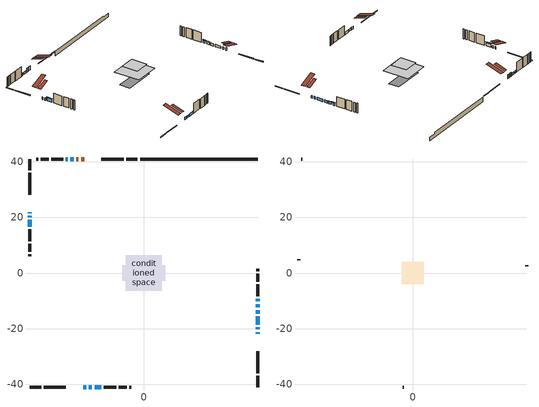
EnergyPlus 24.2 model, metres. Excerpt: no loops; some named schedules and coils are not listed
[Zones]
conditioned space
 floor outside (Floor1 construction): -1,-1 -1,1 1,1 1,-1 z0.79
 floor adiabatic (AdiabaticFloorConstruction): -6.48,-6.48 -6.48,6.48 6.48,6.48 6.48,-6.48 z3.23
 floor foundation (Slab1 construction): -7.82,-2.78 -7.82,2.78 7.82,2.78 7.82,-2.78 z-1.52
 wall outside (RimJoist1 construction): -2.27,41.03 -6.35,41.03 / -41.03,-41.03 -36.95,-41.03 / -41.03,41.03 -41.03,36.95 / 41.03,-41.03 41.03,-36.95 z0.79:1.09
 wall outside (RimJoist2 construction): -7.28,41.03 -15.22,41.03 / -36.02,-41.03 -28.07,-41.03 / -41.03,36.02 -41.03,28.07 / 41.03,-36.02 41.03,-28.07 z0.79:1.09
 wall outside (AdiabaticWallConstruction 1): -21.5,41.03 -22.58,41.03 / -23.51,41.03 -24.32,41.03 z0.79:2.82
 wall outside (AdiabaticWallConstruction): -41.03,21.8 -41.03,21.52 / -21.8,-41.03 -20.68,-41.03 / -25.25,41.03 -26.47,41.03 / -19.75,-41.03 -18.63,-41.03 / -41.03,20.6 -41.03,20.04 / 41.03,-21.8 41.03,-21.24 / -17.71,-41.03 -15.27,-41.03 / -27.4,41.03 -27.98,41.03 / 41.03,-20.31 41.03,-19.59 / 41.03,-18.66 41.03,-15.62 / 41.03,-14.7 41.03,-13.32 z0.79:2.01; -41.03,19.11 -41.03,16.72 z0.79:2.52; 41.03,-12.39 41.03,-11.17 / 41.03,-10.25 41.03,-9.33 z0.79:1.96
 wall outside (Wall1 construction): -28.91,41.03 -33.28,41.03 / -14.34,-41.03 -9.97,-41.03 / -41.03,15.79 -41.03,11.43 / 41.03,-8.4 41.03,-4.03 z0.79:5.67
 wall outside (Wall2 construction): -34.21,41.03 -37.04,41.03 / -9.04,-41.03 -6.21,-41.03 / -41.03,10.5 -41.03,7.66 / 41.03,-3.11 41.03,-0.27 z0.79:5.67
 wall outside (Wall3 construction): -37.97,41.03 -38.76,41.03 / -5.28,-41.03 -4.49,-41.03 / -41.03,6.73 -41.03,5.94 / 41.03,0.66 41.03,1.45 z0.79:5.67
 wall foundation (FoundationWall1 construction): -1.34,41.03,-1.52 -1.34,41.03,0.79 36.79,41.03,0.79 36.79,41.03,0.15 41.03,41.03,0.15 41.03,41.03,-1.52
 window (WindowConstruction 10): -41.03,21.8 -41.03,21.53 z0.79:2.01
 window (WindowConstruction 8): -21.8,-41.03 -20.68,-41.03 z0.79:2.01
 window (WindowConstruction 9): -25.25,41.03 -26.47,41.03 z0.79:2.01
 window (WindowConstruction 11): -19.75,-41.03 -18.64,-41.03 z0.79:2.01
 window (WindowConstruction 12): -41.03,20.6 -41.03,20.04 z0.79:2.01
 window (WindowConstruction 13): 41.03,-21.8 41.03,-21.24 z0.79:2.01
 window (WindowConstruction): -41.03,19.11 -41.03,16.72 z0.79:2.52
 window (WindowConstruction 1): -17.71,-41.03 -15.27,-41.03 z0.79:2.01
 window (WindowConstruction 2): -27.4,41.03 -27.98,41.03 z0.79:2.01
 window (WindowConstruction 3): 41.03,-20.31 41.03,-19.59 z0.79:2.01
 window (WindowConstruction 4): 41.03,-18.66 41.03,-15.62 z0.79:2.01
 window (WindowConstruction 5): 41.03,-14.69 41.03,-13.32 z0.79:2.01
 window (WindowConstruction 6): 41.03,-12.39 41.03,-11.17 z0.79:1.96
 window (WindowConstruction 7): 41.03,-10.25 41.03,-9.33 z0.79:1.96
 door (Door): -21.5,41.03 -22.58,41.03 z0.79:2.82
 door (Door 1): -23.51,41.03 -24.32,41.03 z0.79:2.82
 ceiling adiabatic (AdiabaticFloorConstruction): 6.48,-6.48 6.48,6.48 -6.48,6.48 -6.48,-6.48 z3.23
 roof outside (Roof2 construction): -20.57,41.03,5.67 -20.57,35.55,7.49 -19.12,35.55,7.49 -19.12,41.03,5.67; -22.73,-41.03,5.67 -22.73,-35.55,7.49 -24.17,-35.55,7.49 -24.17,-41.03,5.67; -41.03,22.73,5.67 -35.55,22.73,7.49 -35.55,24.17,7.49 -41.03,24.17,5.67; 41.03,-22.73,5.67 35.55,-22.73,7.49 35.55,-24.17,7.49 41.03,-24.17,5.67
attic - vented
 floor to conditioned space (Floor2 construction Reversed): -3.98,-3.98 -3.98,3.98 3.98,3.98 3.98,-3.98 z5.67
 wall outside (Wall4 construction): -39.69,41.03 -40.1,41.03 / -3.56,-41.03 -3.15,-41.03 / -41.03,5.01 -41.03,4.61 / 41.03,2.38 41.03,2.79 z0.79:5.67
 roof outside (Roof1 construction): -18.19,41.03,5.67 -18.19,33.28,8.25 -16.15,33.28,8.25 -16.15,41.03,5.67; -25.1,-41.03,5.67 -25.1,-33.28,8.25 -27.14,-33.28,8.25 -27.14,-41.03,5.67; -41.03,25.1,5.67 -33.28,25.1,8.25 -33.28,27.14,8.25 -41.03,27.14,5.67; 41.03,-25.1,5.67 33.28,-25.1,8.25 33.28,-27.14,8.25 41.03,-27.14,5.67
shading: -41.03,16.43 -41.03,19.41 -41.33,19.41 -41.33,16.43 z2.82; 41.03,-10.88 41.03,-12.69 41.33,-12.69 41.33,-10.88 z2.26; 41.03,-9.03 41.03,-10.54 41.33,-10.54 41.33,-9.03 z2.26
[Building]
Building 1: Terrain=Suburbs
[Site:Location]
Montreal St Hubert_QC: Latitude {deg}=45.52; Longitude {deg}=-73.42; Time Zone {hr}=-5; Elevation {m}=27; Keep Site Location Information=Yes
[Site:GroundTemperature:Shallow]
1.93383, -0.393777, -0.58018, 0.524388, 4.95861, 9.37218, 13.1985, 15.6224, 15.8283, 13.8569, 10.1281, 5.84996
[Site:WaterMainsTemperature]
Calculation Method=Schedule; Temperature Schedule=mains temperature schedule
[Material] Roughness=Rough; Thermal Absorptance=0.9
Name | Thickness {m} | Conductivity {W/m-K} | Density {kg/m3} | Specific Heat {J/kg-K} | Solar Absorptance | Visible Absorptance
asphalt or fiberglass shingles | 0.00635 | 0.162714 | 1121.4 | 1465.45 | 0.84 | 0.84
ceiling loosefill ins | 0.169333 | 0.0480833 | 16.02 | 1046.75 | 0.7 | 0.7
ceiling stud and cavity | 0.1397 | 0.0760664 | 65.682 | 1177.47 | 0.7 | 0.7
concrete 4.0 in. | 0.1016 | 1.803125 | 2242.8 | 837.4 | 0.7 | 0.7
concrete 8.0 in. | 0.2032 | 1.803125 | 2242.8 | 837.4 | 0.7 | 0.7
door material | 0.04445 | 0.0451087 | 512.64 | 1214.23 | 0.7 | 0.7
door material 1 | 0.04445 | 0.20624 | 512.64 | 1214.23 | 0.7 | 0.7
exterior vertical ins | 0.0163587 | 0.029427 | 32.04 | 1214.23 | 0.7 | 0.7
floor covering | 0.0127 | 0.0433444 | 54.468 | 1339.84 | 0.6 | 0.6
floor rigid ins; rim joist rigid ins; wall rigid ins | 0.051816 | 0.029427 | 32.04 | 1214.23 | 0.7 | 0.7
floor rigid ins 1; wall rigid ins 1 | 0.512978 | 0.029427 | 32.04 | 1214.23 | 0.7 | 0.7
floor stud and cavity | 0.1397 | 0.0783815 | 92.3553 | 1139.71 | 0.7 | 0.7
floor stud and cavity 1 | 0.1397 | 1.75129 | 37.0049 | 1207.88 | 0.7 | 0.7
furniture material conditioned space 1 | 0.1524 | 0.115458 | 640.8 | 1214.23 | 0.6 | 0.6
gypsum board | 0.0127 | 0.160291 | 801 | 837.4 | 0.6 | 0.6
gypsum board 1 | 0.0127 | 0.160291 | 801 | 837.4 | 0.7 | 0.7
osb sheathing 0.5 in. | 0.0127 | 0.115458 | 512.64 | 1214.23 | 0.7 | 0.7
osb sheathing 0.75 in. | 0.01905 | 0.115458 | 512.64 | 1214.23 | 0.7 | 0.7
osb sheathing 2.0 in. | 0.0508 | 0.115458 | 512.64 | 1214.23 | 0.7 | 0.7
rim joist stud and cavity | 0.0508 | 0.0380818 | 125.044 | 1163.47 | 0.6 | 0.6
rim joist stud and cavity 1 | 0.0508 | 0.0327253 | 125.044 | 1163.47 | 0.6 | 0.6
roof rigid ins | 0.103632 | 0.029427 | 32.04 | 1214.23 | 0.7 | 0.7
roof stud and cavity | 0.2032 | 0.214186 | 78.34581 | 1123.46 | 0.7 | 0.7
wall stud and cavity | 0.1397 | 0.124161 | 139.0536 | 1170.24 | 0.7 | 0.7
wall stud and cavity 1 | 0.1397 | 0.155567 | 139.0536 | 1170.24 | 0.7 | 0.7
wall stud and cavity 2 | 0.1397 | 0.128797 | 139.0536 | 1170.24 | 0.7 | 0.7
wall stud and cavity 3 | 0.0889 | 6.1454 | 50.32683 | 1063.81 | 0.6 | 0.6
wall stud and cavity 4 | 0.0889 | 0.380278 | 52.3479 | 1209.89 | 0.7 | 0.7
wall stud and cavity 5 | 0.0889 | 0.391764 | 83.0341 | 1211.67 | 0.7 | 0.7
wood siding | 0.0254 | 0.102417 | 544.68 | 1172.36 | 0 | 0
wood siding 1 | 0.00254 | 0.102417 | 544.68 | 1172.36 | 0 | 0
wood siding 2; wood siding 3; wood siding 4 | 0.0254 | 0.102417 | 544.68 | 1172.36 | 0.7 | 0.7
[WindowMaterial:SimpleGlazingSystem]
Name | U-Factor {W/m2-K} | Solar Heat Gain Coefficient
WindowMaterial | 1.54498 | 0.46
WindowMaterial 1 | 2.1054 | 0.47
WindowMaterial 10 | 2.02818 | 0.3
WindowMaterial 11 | 1.714756 | 0.4
WindowMaterial 12 | 2.97698 | 0.61
WindowMaterial 2 | 1.70283 | 0.41
WindowMaterial 3 | 1.663654 | 0.42
WindowMaterial 4 | 2.01172 | 0.39
WindowMaterial 5 | 1.604035 | 0.44
WindowMaterial 6 | 1.61709 | 0.44
WindowMaterial 7 | 1.64548 | 0.43
WindowMaterial 8 | 2.41485 | 0.46
WindowMaterial 9 | 1.61369 | 0.44
[Construction]
AdiabaticFloorConstruction: floor stud and cavity 1, floor rigid ins 1, osb sheathing 0.75 in., floor covering
AdiabaticWallConstruction: wood siding 3, wall rigid ins 1, wall stud and cavity 4, gypsum board
AdiabaticWallConstruction 1: wood siding 4, wall rigid ins 1, wall stud and cavity 4, gypsum board
Door: door material
Door 1: door material 1
Floor1 construction: floor stud and cavity, floor rigid ins, osb sheathing 0.75 in., floor covering
Floor2 construction Reversed: gypsum board, ceiling stud and cavity, ceiling loosefill ins
FoundationWall1 construction: concrete 8.0 in., gypsum board 1
furniture construction conditioned space 1: furniture material conditioned space 1
PartitionWallConstruction: gypsum board, wall stud and cavity 5, gypsum board
RimJoist1 construction: wood siding 2, rim joist rigid ins, osb sheathing 2.0 in., rim joist stud and cavity
RimJoist2 construction: wood siding 2, rim joist rigid ins, osb sheathing 2.0 in., rim joist stud and cavity 1
Roof1 construction: asphalt or fiberglass shingles
Roof2 construction: asphalt or fiberglass shingles, roof rigid ins, osb sheathing 0.75 in., roof stud and cavity, gypsum board
Slab1 construction: concrete 4.0 in.
Wall1 construction: wood siding, wall rigid ins, osb sheathing 0.5 in., wall stud and cavity, gypsum board
Wall2 construction: wood siding, wall rigid ins, osb sheathing 0.5 in., wall stud and cavity 1, gypsum board
Wall3 construction: wood siding, wall rigid ins, osb sheathing 0.5 in., wall stud and cavity 2, gypsum board
Wall4 construction: wood siding 1, wall stud and cavity 3
WindowConstruction: WindowMaterial
WindowConstruction 1: WindowMaterial 1
WindowConstruction 10: WindowMaterial 10
WindowConstruction 11: WindowMaterial 11
WindowConstruction 12; WindowConstruction 13: WindowMaterial 12
WindowConstruction 2: WindowMaterial 2
WindowConstruction 3: WindowMaterial 3
WindowConstruction 4: WindowMaterial 4
WindowConstruction 5: WindowMaterial 5
WindowConstruction 6: WindowMaterial 6
WindowConstruction 7: WindowMaterial 7
WindowConstruction 8: WindowMaterial 8
WindowConstruction 9: WindowMaterial 9
[Zone] Multiplier=1; Part of Total Floor Area=Yes
Name | Volume {m3}
attic - vented | 26.5747
conditioned space | 636.6
[Space]
Name | Zone | Volume {m3}
attic - vented 1 | attic - vented | 26.5747
conditioned space 1 | conditioned space | 636.6
[ZoneInfiltration:EffectiveLeakageArea]
infil attic - vented 1: Zone or Space=attic - vented 1; Schedule=Always On Discrete; Effective Air Leakage Area {cm2}=2452.26; Stack Coefficient=0.000518819; Wind Coefficient=1.53896e-05
[ZoneMixing]
whole house fan mix: Zone or Space=attic - vented; Schedule=Always On Continuous; Design Flow Rate Calculation Method=Flow/Zone; Design Flow Rate {m3/s}=0; Source Zone or Space=conditioned space
[SurfaceProperty:ExposedFoundationPerimeter]
Slab1: Exposed Perimeter Calculation Method=TotalExposedPerimeter; Total Exposed Perimeter {m}=42.367
[InternalMass] Zone or ZoneList=conditioned space; Space or SpaceList=conditioned space 1
Name | Construction | Surface Area {m2}
furniture mass conditioned space 1 | furniture construction conditioned space 1 | 103.428
partition wall mass | PartitionWallConstruction | 258.569
[Lights]
interior lighting: Zone or ZoneList or Space or SpaceList=conditioned space 1; Schedule=interior lighting schedule; Design Level Calculation Method=LightingLevel; Lighting Level {W}=343.2; Return Air Fraction=0; Fraction Radiant=0.6; Fraction Visible=0.2; Fraction Replaceable=1
[People]
occupants: Zone or ZoneList or Space or SpaceList=conditioned space 1; Number of People Schedule=occupants schedule; Number of People Calculation Method=People; Number of People=3; Fraction Radiant=0.314171; Sensible Heat Fraction=0.56303; Activity Level Schedule=occupants activity schedule; Carbon Dioxide Generation Rate {m3/s-W}=0; Enable ASHRAE 55 Comfort Warnings=No; Mean Radiant Temperature Calculation Type=EnclosureAveraged
[ElectricEquipment] Zone or ZoneList or Space or SpaceList=conditioned space 1; Design Level Calculation Method=EquipmentLevel
Name | Schedule | Design Level {W} | Fraction Latent | Fraction Radiant | Fraction Lost
clothes dryer | clothes dryer schedule | 140.772 | 0.015 | 0.081 | 0.85
clothes washer | clothes washer schedule | 32.1985 | 0.03 | 0.162 | 0.7
cooking range | cooking range schedule | 215.147 | 0.08 | 0.432 | 0.2
dishwasher | dishwasher schedule | 66.8632 | 0.3 | 0.18 | 0.4
fridge | fridge schedule | 72.9452 | 0 | 0.6 | 0
mech vent house fan | mech vent house fan schedule | 300 | 0 | 0 | 1
mech vent house fan cfis | mech vent house fan cfis schedule | 0 | 0 | 0 | 0
misc plug loads | misc plug loads schedule | 494.7 | 0.045 | 0.513 | 0.1
whole house fan | Always On Discrete | 0 | 0 | 0 | 1
[OtherEquipment] Zone or ZoneList or Space or SpaceList=conditioned space 1; Design Level Calculation Method=EquipmentLevel
Name | Fuel Type | Schedule | Design Level {W} | Fraction Latent | Fraction Radiant | Fraction Lost
clothes dryer 1 | Electricity | clothes dryer schedule | 0 | 0.015 | 0.081 | 0.85
cooking range 1 | Electricity | cooking range schedule | 0 | 0.08 | 0.432 | 0.2
general water use latent | None | general water use schedule | 62.594 | 1 | 0 | 0
general water use sensible | None | general water use schedule | -61.6891 | 0 | 0.6 | 0
mech vent house fan latent load | None | Always On Discrete | 0 | 1 | 0 | 0
mech vent house fan sensible load | None | Always On Discrete | 0 | 0 | 0 | 0
water heater energy adjustment1 | Electricity | Always On Discrete | 0.01 | 0 | 0 | 1
[ZoneInfiltration:DesignFlowRate] Zone or ZoneList or Space or SpaceList=conditioned space 1; Schedule=Always On Discrete; Design Flow Rate Calculation Method=Flow/Zone; Design Flow Rate {m3/s}=0
infil flow; natural vent flow; whole house fan flow
[ZoneControl:Thermostat]
conditioned space Thermostat: Zone or ZoneList=conditioned space; Control Type Schedule=conditioned space Thermostat Schedule; Control 1=conditioned space temperature setpoint; Temperature Difference Between Cutout And Setpoint {deltaC}=0
[ThermostatSetpoint:DualSetpoint]
conditioned space temperature setpoint: Heating Setpoint Temperature Schedule=heating setpoint; Cooling Setpoint Temperature Schedule=cooling setpoint
[AirLoopHVAC:UnitarySystem]
unit heater unitary system: Control Type=Load; Controlling Zone or Thermostat Location=conditioned space; Dehumidification Control Type=None; Availability Schedule=Always On Discrete; Supply Fan=unit heater supply fan; Fan Placement=BlowThrough; Supply Air Fan Operating Mode Schedule=unit heater auto fan schedule; Heating Coil=unit heater htg coil; DX Heating Coil Sizing Ratio=1; Use DOAS DX Cooling Coil=No; Minimum Supply Air Temperature {C}=2; Latent Load Control=SensibleOnlyLoadControl; Cooling Supply Air Flow Rate Method=None; Heating Supply Air Flow Rate Method=SupplyAirFlowRate; Heating Supply Air Flow Rate {m3/s}=0.00141584; No Load Supply Air Flow Rate Method=SupplyAirFlowRate; No Load Supply Air Flow Rate {m3/s}=0; No Load Supply Air Flow Rate Control Set To Low Speed=Yes; Maximum Supply Air Temperature {C}=48.8889; Maximum Outdoor Dry-Bulb Temperature for Supplemental Heater Operation {C}=21; Ancillary On-Cycle Electric Power {W}=0; Ancillary Off-Cycle Electric Power {W}=0
[Zone equipment]
conditioned space: electric baseboard, unit heater unitary system
[Foundation:Kiva]
Foundation Kiva 1: Initial Indoor Air Temperature {C}=21; Wall Height Above Grade {m}=0.789981; Wall Depth Below Slab {m}=0.2032; Custom Block Material Name 1=exterior vertical ins; Custom Block Depth 1 {m}=2.30999; Custom Block X Position 1 {m}=0.2159; Custom Block Z Position 1 {m}=0
[Foundation:Kiva:Settings]
Soil Conductivity {W/m-K}=0.849921; Soil Density {kg/m3}=1842.3; Soil Specific Heat {J/kg-K}=418.7; Ground Solar Absorptivity=0.9; Ground Thermal Absorptivity=0.9; Ground Surface Roughness {m}=0.03; Far-Field Width {m}=40; Deep-Ground Boundary Condition=ZeroFlux; Deep-Ground Depth {m}=40; Minimum Cell Dimension {m}=0.2; Maximum Cell Growth Coefficient=3; Simulation Timestep=Timestep
[Exterior:Lights]
exterior lighting: Schedule=exterior lighting schedule; Design Level {W}=75.6
[EnergyManagementSystem:Sensor] Output:Variable or Output:Meter Index Key=conditioned space
Name | Output:Variable or Output:Meter
conditioned_space_clg_unmet_s | Zone Cooling Setpoint Not Met Time
conditioned_space_htg_unmet_s | Zone Heating Setpoint Not Met Time
fridge_tin_s; tin_s; tin_s_1 | Zone Mean Air Temperature
tout_s | Zone Outdoor Air Drybulb Temperature
win_s | Zone Air Humidity Ratio
[Schedule:Constant]
Name | Hourly Value
Always On Continuous; mech vent house fan schedule; mech vent house fan cfis schedule; Always On Discrete | 1
occupants activity schedule | 117.228
fridge schedule; unit heater auto fan schedule | 0
[Schedule:Week:Daily]
interior lighting schedule Week Rule - Jan1-Jan27: interior lighting schedule day, interior lighting schedule day, interior lighting schedule day, interior lighting schedule day, interior lighting schedule day, interior lighting schedule day, interior lighting schedule day, interior lighting schedule default day, interior lighting schedule default day, interior lighting schedule default day, interior lighting schedule default day, interior lighting schedule default day
interior lighting schedule Week Rule - Jan28-Feb3: interior lighting schedule day, interior lighting schedule day, interior lighting schedule day, interior lighting schedule day, interior lighting schedule day 1, interior lighting schedule day 1, interior lighting schedule day 1, interior lighting schedule default day, interior lighting schedule default day, interior lighting schedule default day, interior lighting schedule default day, interior lighting schedule default day
interior lighting schedule Week Rule - Feb4-Feb24: interior lighting schedule day 1, interior lighting schedule day 1, interior lighting schedule day 1, interior lighting schedule day 1, interior lighting schedule day 1, interior lighting schedule day 1, interior lighting schedule day 1, interior lighting schedule default day, interior lighting schedule default day, interior lighting schedule default day, interior lighting schedule default day, interior lighting schedule default day
interior lighting schedule Week Rule - Feb25-Mar3: interior lighting schedule day 1, interior lighting schedule day 1, interior lighting schedule day 1, interior lighting schedule day 1, interior lighting schedule day 2, interior lighting schedule day 2, interior lighting schedule day 2, interior lighting schedule default day, interior lighting schedule default day, interior lighting schedule default day, interior lighting schedule default day, interior lighting schedule default day
interior lighting schedule Week Rule - Mar4-Mar31: interior lighting schedule day 2, interior lighting schedule day 2, interior lighting schedule day 2, interior lighting schedule day 2, interior lighting schedule day 2, interior lighting schedule day 2, interior lighting schedule day 2, interior lighting schedule default day, interior lighting schedule default day, interior lighting schedule default day, interior lighting schedule default day, interior lighting schedule default day
interior lighting schedule Week Rule - Apr1-Apr28: interior lighting schedule day 3, interior lighting schedule day 3, interior lighting schedule day 3, interior lighting schedule day 3, interior lighting schedule day 3, interior lighting schedule day 3, interior lighting schedule day 3, interior lighting schedule default day, interior lighting schedule default day, interior lighting schedule default day, interior lighting schedule default day, interior lighting schedule default day
interior lighting schedule Week Rule - Apr29-May5: interior lighting schedule day 3, interior lighting schedule day 3, interior lighting schedule day 4, interior lighting schedule day 4, interior lighting schedule day 4, interior lighting schedule day 4, interior lighting schedule day 4, interior lighting schedule default day, interior lighting schedule default day, interior lighting schedule default day, interior lighting schedule default day, interior lighting schedule default day
interior lighting schedule Week Rule - May6-May26: interior lighting schedule day 4, interior lighting schedule day 4, interior lighting schedule day 4, interior lighting schedule day 4, interior lighting schedule day 4, interior lighting schedule day 4, interior lighting schedule day 4, interior lighting schedule default day, interior lighting schedule default day, interior lighting schedule default day, interior lighting schedule default day, interior lighting schedule default day
interior lighting schedule Week Rule - May27-Jun2: interior lighting schedule day 4, interior lighting schedule day 4, interior lighting schedule day 4, interior lighting schedule day 4, interior lighting schedule day 4, interior lighting schedule day 5, interior lighting schedule day 5, interior lighting schedule default day, interior lighting schedule default day, interior lighting schedule default day, interior lighting schedule default day, interior lighting schedule default day
interior lighting schedule Week Rule - Jun3-Jun30: interior lighting schedule day 5, interior lighting schedule day 5, interior lighting schedule day 5, interior lighting schedule day 5, interior lighting schedule day 5, interior lighting schedule day 5, interior lighting schedule day 5, interior lighting schedule default day, interior lighting schedule default day, interior lighting schedule default day, interior lighting schedule default day, interior lighting schedule default day
interior lighting schedule Week Rule - Jul1-Jul28: interior lighting schedule day 6, interior lighting schedule day 6, interior lighting schedule day 6, interior lighting schedule day 6, interior lighting schedule day 6, interior lighting schedule day 6, interior lighting schedule day 6, interior lighting schedule default day, interior lighting schedule default day, interior lighting schedule default day, interior lighting schedule default day, interior lighting schedule default day
interior lighting schedule Week Rule - Jul29-Aug4: interior lighting schedule day 6, interior lighting schedule day 6, interior lighting schedule day 6, interior lighting schedule day 7, interior lighting schedule day 7, interior lighting schedule day 7, interior lighting schedule day 7, interior lighting schedule default day, interior lighting schedule default day, interior lighting schedule default day, interior lighting schedule default day, interior lighting schedule default day
interior lighting schedule Week Rule - Aug5-Aug25: interior lighting schedule day 7, interior lighting schedule day 7, interior lighting schedule day 7, interior lighting schedule day 7, interior lighting schedule day 7, interior lighting schedule day 7, interior lighting schedule day 7, interior lighting schedule default day, interior lighting schedule default day, interior lighting schedule default day, interior lighting schedule default day, interior lighting schedule default day
interior lighting schedule Week Rule - Aug26-Sep1: interior lighting schedule day 7, interior lighting schedule day 7, interior lighting schedule day 7, interior lighting schedule day 7, interior lighting schedule day 7, interior lighting schedule day 7, interior lighting schedule day 8, interior lighting schedule default day, interior lighting schedule default day, interior lighting schedule default day, interior lighting schedule default day, interior lighting schedule default day
interior lighting schedule Week Rule - Sep2-Sep29: interior lighting schedule day 8, interior lighting schedule day 8, interior lighting schedule day 8, interior lighting schedule day 8, interior lighting schedule day 8, interior lighting schedule day 8, interior lighting schedule day 8, interior lighting schedule default day, interior lighting schedule default day, interior lighting schedule default day, interior lighting schedule default day, interior lighting schedule default day
interior lighting schedule Week Rule - Sep30-Oct6: interior lighting schedule day 8, interior lighting schedule day 9, interior lighting schedule day 9, interior lighting schedule day 9, interior lighting schedule day 9, interior lighting schedule day 9, interior lighting schedule day 9, interior lighting schedule default day, interior lighting schedule default day, interior lighting schedule default day, interior lighting schedule default day, interior lighting schedule default day
interior lighting schedule Week Rule - Oct7-Oct27: interior lighting schedule day 9, interior lighting schedule day 9, interior lighting schedule day 9, interior lighting schedule day 9, interior lighting schedule day 9, interior lighting schedule day 9, interior lighting schedule day 9, interior lighting schedule default day, interior lighting schedule default day, interior lighting schedule default day, interior lighting schedule default day, interior lighting schedule default day
interior lighting schedule Week Rule - Oct28-Nov3: interior lighting schedule day 9, interior lighting schedule day 9, interior lighting schedule day 9, interior lighting schedule day 9, interior lighting schedule day 10, interior lighting schedule day 10, interior lighting schedule day 10, interior lighting schedule default day, interior lighting schedule default day, interior lighting schedule default day, interior lighting schedule default day, interior lighting schedule default day
interior lighting schedule Week Rule - Nov4-Nov24: interior lighting schedule day 10, interior lighting schedule day 10, interior lighting schedule day 10, interior lighting schedule day 10, interior lighting schedule day 10, interior lighting schedule day 10, interior lighting schedule day 10, interior lighting schedule default day, interior lighting schedule default day, interior lighting schedule default day, interior lighting schedule default day, interior lighting schedule default day
interior lighting schedule Week Rule - Nov25-Dec1: interior lighting schedule day 10, interior lighting schedule day 10, interior lighting schedule day 10, interior lighting schedule day 10, interior lighting schedule day 10, interior lighting schedule day 10, interior lighting schedule day 11, interior lighting schedule default day, interior lighting schedule default day, interior lighting schedule default day, interior lighting schedule default day, interior lighting schedule default day
interior lighting schedule Week Rule - Dec2-Dec31: interior lighting schedule day 11, interior lighting schedule day 11, interior lighting schedule day 11, interior lighting schedule day 11, interior lighting schedule day 11, interior lighting schedule day 11, interior lighting schedule day 11, interior lighting schedule default day, interior lighting schedule default day, interior lighting schedule default day, interior lighting schedule default day, interior lighting schedule default day
occupants schedule Week Rule - Jan1-Dec31: occupants schedule day, occupants schedule day, occupants schedule day, occupants schedule day, occupants schedule day, occupants schedule day, occupants schedule day, occupants schedule default day, occupants schedule default day, occupants schedule default day, occupants schedule default day, occupants schedule default day
clothes dryer schedule Week Rule - Jan1-Dec31: clothes dryer schedule day, clothes dryer schedule day, clothes dryer schedule day, clothes dryer schedule day, clothes dryer schedule day, clothes dryer schedule day, clothes dryer schedule day, clothes dryer schedule default day, clothes dryer schedule default day, clothes dryer schedule default day, clothes dryer schedule default day, clothes dryer schedule default day
clothes washer schedule Week Rule - Jan1-Dec31: clothes washer schedule day, clothes washer schedule day, clothes washer schedule day, clothes washer schedule day, clothes washer schedule day, clothes washer schedule day, clothes washer schedule day, clothes washer schedule default day, clothes washer schedule default day, clothes washer schedule default day, clothes washer schedule default day, clothes washer schedule default day
cooking range schedule Week Rule - Jan1-Dec31: cooking range schedule day, cooking range schedule day, cooking range schedule day, cooking range schedule day, cooking range schedule day, cooking range schedule day, cooking range schedule day, cooking range schedule default day, cooking range schedule default day, cooking range schedule default day, cooking range schedule default day, cooking range schedule default day
dishwasher schedule Week Rule - Jan1-Dec31: dishwasher schedule day, dishwasher schedule day, dishwasher schedule day, dishwasher schedule day, dishwasher schedule day, dishwasher schedule day, dishwasher schedule day, dishwasher schedule default day, dishwasher schedule default day, dishwasher schedule default day, dishwasher schedule default day, dishwasher schedule default day
misc plug loads schedule Week Rule - Jan1-Dec31: misc plug loads schedule day, misc plug loads schedule day, misc plug loads schedule day, misc plug loads schedule day, misc plug loads schedule day, misc plug loads schedule day, misc plug loads schedule day, misc plug loads schedule default day, misc plug loads schedule default day, misc plug loads schedule default day, misc plug loads schedule default day, misc plug loads schedule default day
general water use schedule Week Rule - Jan1-Dec31: general water use schedule day, general water use schedule day, general water use schedule day, general water use schedule day, general water use schedule day, general water use schedule day, general water use schedule day, general water use schedule default day, general water use schedule default day, general water use schedule default day, general water use schedule default day, general water use schedule default day
exterior lighting schedule Week Rule - Jan1-Jan27: exterior lighting schedule day, exterior lighting schedule day, exterior lighting schedule day, exterior lighting schedule day, exterior lighting schedule day, exterior lighting schedule day, exterior lighting schedule day, exterior lighting schedule default day, exterior lighting schedule default day, exterior lighting schedule default day, exterior lighting schedule default day, exterior lighting schedule default day
exterior lighting schedule Week Rule - Jan28-Feb3: exterior lighting schedule day, exterior lighting schedule day, exterior lighting schedule day, exterior lighting schedule day, exterior lighting schedule day 1, exterior lighting schedule day 1, exterior lighting schedule day 1, exterior lighting schedule default day, exterior lighting schedule default day, exterior lighting schedule default day, exterior lighting schedule default day, exterior lighting schedule default day
exterior lighting schedule Week Rule - Feb4-Feb24: exterior lighting schedule day 1, exterior lighting schedule day 1, exterior lighting schedule day 1, exterior lighting schedule day 1, exterior lighting schedule day 1, exterior lighting schedule day 1, exterior lighting schedule day 1, exterior lighting schedule default day, exterior lighting schedule default day, exterior lighting schedule default day, exterior lighting schedule default day, exterior lighting schedule default day
exterior lighting schedule Week Rule - Feb25-Mar3: exterior lighting schedule day 1, exterior lighting schedule day 1, exterior lighting schedule day 1, exterior lighting schedule day 1, exterior lighting schedule day 2, exterior lighting schedule day 2, exterior lighting schedule day 2, exterior lighting schedule default day, exterior lighting schedule default day, exterior lighting schedule default day, exterior lighting schedule default day, exterior lighting schedule default day
exterior lighting schedule Week Rule - Mar4-Mar31: exterior lighting schedule day 2, exterior lighting schedule day 2, exterior lighting schedule day 2, exterior lighting schedule day 2, exterior lighting schedule day 2, exterior lighting schedule day 2, exterior lighting schedule day 2, exterior lighting schedule default day, exterior lighting schedule default day, exterior lighting schedule default day, exterior lighting schedule default day, exterior lighting schedule default day
exterior lighting schedule Week Rule - Apr1-Apr28: exterior lighting schedule day 3, exterior lighting schedule day 3, exterior lighting schedule day 3, exterior lighting schedule day 3, exterior lighting schedule day 3, exterior lighting schedule day 3, exterior lighting schedule day 3, exterior lighting schedule default day, exterior lighting schedule default day, exterior lighting schedule default day, exterior lighting schedule default day, exterior lighting schedule default day
exterior lighting schedule Week Rule - Apr29-May5: exterior lighting schedule day 3, exterior lighting schedule day 3, exterior lighting schedule day 4, exterior lighting schedule day 4, exterior lighting schedule day 4, exterior lighting schedule day 4, exterior lighting schedule day 4, exterior lighting schedule default day, exterior lighting schedule default day, exterior lighting schedule default day, exterior lighting schedule default day, exterior lighting schedule default day
exterior lighting schedule Week Rule - May6-May26: exterior lighting schedule day 4, exterior lighting schedule day 4, exterior lighting schedule day 4, exterior lighting schedule day 4, exterior lighting schedule day 4, exterior lighting schedule day 4, exterior lighting schedule day 4, exterior lighting schedule default day, exterior lighting schedule default day, exterior lighting schedule default day, exterior lighting schedule default day, exterior lighting schedule default day
exterior lighting schedule Week Rule - May27-Jun2: exterior lighting schedule day 4, exterior lighting schedule day 4, exterior lighting schedule day 4, exterior lighting schedule day 4, exterior lighting schedule day 4, exterior lighting schedule day 5, exterior lighting schedule day 5, exterior lighting schedule default day, exterior lighting schedule default day, exterior lighting schedule default day, exterior lighting schedule default day, exterior lighting schedule default day
exterior lighting schedule Week Rule - Jun3-Jun30: exterior lighting schedule day 5, exterior lighting schedule day 5, exterior lighting schedule day 5, exterior lighting schedule day 5, exterior lighting schedule day 5, exterior lighting schedule day 5, exterior lighting schedule day 5, exterior lighting schedule default day, exterior lighting schedule default day, exterior lighting schedule default day, exterior lighting schedule default day, exterior lighting schedule default day
exterior lighting schedule Week Rule - Jul1-Jul28: exterior lighting schedule day 6, exterior lighting schedule day 6, exterior lighting schedule day 6, exterior lighting schedule day 6, exterior lighting schedule day 6, exterior lighting schedule day 6, exterior lighting schedule day 6, exterior lighting schedule default day, exterior lighting schedule default day, exterior lighting schedule default day, exterior lighting schedule default day, exterior lighting schedule default day
exterior lighting schedule Week Rule - Jul29-Aug4: exterior lighting schedule day 6, exterior lighting schedule day 6, exterior lighting schedule day 6, exterior lighting schedule day 7, exterior lighting schedule day 7, exterior lighting schedule day 7, exterior lighting schedule day 7, exterior lighting schedule default day, exterior lighting schedule default day, exterior lighting schedule default day, exterior lighting schedule default day, exterior lighting schedule default day
[Schedule:Year]
interior lighting schedule: interior lighting schedule Week Rule - Jan1-Jan27, 1, 1, 1, 27, interior lighting schedule Week Rule - Jan28-Feb3, 1, 28, 2, 3, interior lighting schedule Week Rule - Feb4-Feb24, 2, 4, 2, 24, interior lighting schedule Week Rule - Feb25-Mar3, 2, 25, 3, 3, interior lighting schedule Week Rule - Mar4-Mar31, 3, 4, 3, 31, interior lighting schedule Week Rule - Apr1-Apr28, 4, 1, 4, 28, interior lighting schedule Week Rule - Apr29-May5, 4, 29, 5, 5, interior lighting schedule Week Rule - May6-May26, 5, 6, 5, 26, interior lighting schedule Week Rule - May27-Jun2, 5, 27, 6, 2, interior lighting schedule Week Rule - Jun3-Jun30, 6, 3, 6, 30, interior lighting schedule Week Rule - Jul1-Jul28, 7, 1, 7, 28, interior lighting schedule Week Rule - Jul29-Aug4, 7, 29, 8, 4, interior lighting schedule Week Rule - Aug5-Aug25, 8, 5, 8, 25, interior lighting schedule Week Rule - Aug26-Sep1, 8, 26, 9, 1, interior lighting schedule Week Rule - Sep2-Sep29, 9, 2, 9, 29, interior lighting schedule Week Rule - Sep30-Oct6, 9, 30, 10, 6, interior lighting schedule Week Rule - Oct7-Oct27, 10, 7, 10, 27, interior lighting schedule Week Rule - Oct28-Nov3, 10, 28, 11, 3, interior lighting schedule Week Rule - Nov4-Nov24, 11, 4, 11, 24, interior lighting schedule Week Rule - Nov25-Dec1, 11, 25, 12, 1, interior lighting schedule Week Rule - Dec2-Dec31, 12, 2, 12, 31
occupants schedule: occupants schedule Week Rule - Jan1-Dec31, 1, 1, 12, 31
clothes dryer schedule: clothes dryer schedule Week Rule - Jan1-Dec31, 1, 1, 12, 31
clothes washer schedule: clothes washer schedule Week Rule - Jan1-Dec31, 1, 1, 12, 31
cooking range schedule: cooking range schedule Week Rule - Jan1-Dec31, 1, 1, 12, 31
dishwasher schedule: dishwasher schedule Week Rule - Jan1-Dec31, 1, 1, 12, 31
misc plug loads schedule: misc plug loads schedule Week Rule - Jan1-Dec31, 1, 1, 12, 31
general water use schedule: general water use schedule Week Rule - Jan1-Dec31, 1, 1, 12, 31
exterior lighting schedule: exterior lighting schedule Week Rule - Jan1-Jan27, 1, 1, 1, 27, exterior lighting schedule Week Rule - Jan28-Feb3, 1, 28, 2, 3, exterior lighting schedule Week Rule - Feb4-Feb24, 2, 4, 2, 24, exterior lighting schedule Week Rule - Feb25-Mar3, 2, 25, 3, 3, exterior lighting schedule Week Rule - Mar4-Mar31, 3, 4, 3, 31, exterior lighting schedule Week Rule - Apr1-Apr28, 4, 1, 4, 28, exterior lighting schedule Week Rule - Apr29-May5, 4, 29, 5, 5, exterior lighting schedule Week Rule - May6-May26, 5, 6, 5, 26, exterior lighting schedule Week Rule - May27-Jun2, 5, 27, 6, 2, exterior lighting schedule Week Rule - Jun3-Jun30, 6, 3, 6, 30, exterior lighting schedule Week Rule - Jul1-Jul28, 7, 1, 7, 28, exterior lighting schedule Week Rule - Jul29-Aug4, 7, 29, 8, 4, exterior lighting schedule Week Rule - Aug5-Aug25, 8, 5, 8, 25, exterior lighting schedule Week Rule - Aug26-Sep1, 8, 26, 9, 1, exterior lighting schedule Week Rule - Sep2-Sep29, 9, 2, 9, 29, exterior lighting schedule Week Rule - Sep30-Oct6, 9, 30, 10, 6, exterior lighting schedule Week Rule - Oct7-Oct27, 10, 7, 10, 27, exterior lighting schedule Week Rule - Oct28-Nov3, 10, 28, 11, 3, exterior lighting schedule Week Rule - Nov4-Nov24, 11, 4, 11, 24, exterior lighting schedule Week Rule - Nov25-Dec1, 11, 25, 12, 1, exterior lighting schedule Week Rule - Dec2-Dec31, 12, 2, 12, 31
[Schedule:Compact]
conditioned space Thermostat Schedule: Through: 12/31, For: AllDays, Until: 24:00, 4
mains temperature schedule: Through: 01/01, For: AllDays, Until: 24:00, 6.48833, Through: 01/02, For: AllDays, Until: 24:00, 6.41, Through: 01/03, For: AllDays, Until: 24:00, 6.33278, Through: 01/04, For: AllDays, Until: 24:00, 6.25667, Through: 01/05, For: AllDays, Until: 24:00, 6.18222, Through: 01/06, For: AllDays, Until: 24:00, 6.10889, Through: 01/07, For: AllDays, Until: 24:00, 6.03722, Through: 01/08, For: AllDays, Until: 24:00, 5.96667, Through: 01/09, For: AllDays, Until: 24:00, 5.89778, Through: 01/10, For: AllDays, Until: 24:00, 5.83, Through: 01/11, For: AllDays, Until: 24:00, 5.76389, Through: 01/12, For: AllDays, Until: 24:00, 5.69944, Through: 01/13, For: AllDays, Until: 24:00, 5.63611, Through: 01/14, For: AllDays, Until: 24:00, 5.57444, Through: 01/15, For: AllDays, Until: 24:00, 5.51444, Through: 01/16, For: AllDays, Until: 24:00, 5.45611, Through: 01/17, For: AllDays, Until: 24:00, 5.39944, Through: 01/18, For: AllDays, Until: 24:00, 5.34389, Through: 01/19, For: AllDays, Until: 24:00, 5.29, Through: 01/20, For: AllDays, Until: 24:00, 5.23833, Through: 01/21, For: AllDays, Until: 24:00, 5.18778, Through: 01/22, For: AllDays, Until: 24:00, 5.13889, Through: 01/23, For: AllDays, Until: 24:00, 5.09222, Through: 01/24, For: AllDays, Until: 24:00, 5.04667, Through: 01/25, For: AllDays, Until: 24:00, 5.00278, Through: 01/26, For: AllDays, Until: 24:00, 4.96111, Through: 01/27, For: AllDays, Until: 24:00, 4.92111, Through: 01/28, For: AllDays, Until: 24:00, 4.88222, Through: 01/29, For: AllDays, Until: 24:00, 4.84556, Through: 01/30, For: AllDays, Until: 24:00, 4.81056, Through: 01/31, For: AllDays, Until: 24:00, 4.77722, Through: 02/01, For: AllDays, Until: 24:00, 4.74611, Through: 02/02, For: AllDays, Until: 24:00, 4.71667, Through: 02/03, For: AllDays, Until: 24:00, 4.68889, Through: 02/04, For: AllDays, Until: 24:00, 4.66278, Through: 02/05, For: AllDays, Until: 24:00, 4.63833, Through: 02/06, For: AllDays, Until: 24:00, 4.61611, Through: 02/07, For: AllDays, Until: 24:00, 4.59556, Through: 02/08, For: AllDays, Until: 24:00, 4.57667, Through: 02/09, For: AllDays, Until: 24:00, 4.56, Through: 02/10, For: AllDays, Until: 24:00, 4.545, Through: 02/11, For: AllDays, Until: 24:00, 4.53167, Through: 02/12, For: AllDays, Until: 24:00, 4.52056, Through: 02/13, For: AllDays, Until: 24:00, 4.51111, Through: 02/14, For: AllDays, Until: 24:00, 4.50333, Through: 02/15, For: AllDays, Until: 24:00, 4.49778, Through: 02/16, For: AllDays, Until: 24:00, 4.49389, Through: 02/17, For: AllDays, Until: 24:00, 4.49167, Through: 02/18, For: AllDays, Until: 24:00, 4.49167, Through: 02/19, For: AllDays, Until: 24:00, 4.49333, Through: 02/20, For: AllDays, Until: 24:00, 4.49722, Through: 02/21, For: AllDays, Until: 24:00, 4.50278, Through: 02/22, For: AllDays, Until: 24:00, 4.51, Through: 02/23, For: AllDays, Until: 24:00, 4.51889, Through: 02/24, For: AllDays, Until: 24:00, 4.53, Through: 02/25, For: AllDays, Until: 24:00, 4.54333, Through: 02/26, For: AllDays, Until: 24:00, 4.55778, Through: 02/27, For: AllDays, Until: 24:00, 4.57444, Through: 02/28, For: AllDays, Until: 24:00, 4.59278, Through: 03/01, For: AllDays, Until: 24:00, 4.61333, Through: 03/02, For: AllDays, Until: 24:00, 4.63556, Through: 03/03, For: AllDays, Until: 24:00, 4.65944, Through: 03/04, For: AllDays, Until: 24:00, 4.685, Through: 03/05, For: AllDays, Until: 24:00, 4.71278, Through: 03/06, For: AllDays, Until: 24:00, 4.74222, Through: 03/07, For: AllDays, Until: 24:00, 4.77333, Through: 03/08, For: AllDays, Until: 24:00, 4.80611, Through: 03/09, For: AllDays, Until: 24:00, 4.84111, Through: 03/10, For: AllDays, Until: 24:00, 4.87722, Through: 03/11, For: AllDays, Until: 24:00, 4.91556, Through: 03/12, For: AllDays, Until: 24:00, 4.95556, Through: 03/13, For: AllDays, Until: 24:00, 4.99722, Through: 03/14, For: AllDays, Until: 24:00, 5.04056, Through: 03/15, For: AllDays, Until: 24:00, 5.08611, Through: 03/16, For: AllDays, Until: 24:00, 5.13278, Through: 03/17, For: AllDays, Until: 24:00, 5.18111, Through: 03/18, For: AllDays, Until: 24:00, 5.23167, Through: 03/19, For: AllDays, Until: 24:00, 5.28333, Through: 03/20, For: AllDays, Until: 24:00, 5.33667, Through: 03/21, For: AllDays, Until: 24:00, 5.39167, Through: 03/22, For: AllDays, Until: 24:00, 5.44833, Through: 03/23, For: AllDays, Until: 24:00, 5.50667, Through: 03/24, For: AllDays, Until: 24:00, 5.56667, Through: 03/25, For: AllDays, Until: 24:00, 5.62778, Through: 03/26, For: AllDays, Until: 24:00, 5.69056, Through: 03/27, For: AllDays, Until: 24:00, 5.755, Through: 03/28, For: AllDays, Until: 24:00, 5.82111, Through: 03/29, For: AllDays, Until: 24:00, 5.88833, Through: 03/30, For: AllDays, Until: 24:00, 5.95722, Through: 03/31, For: AllDays, Until: 24:00, 6.02778, Through: 04/01, For: AllDays, Until: 24:00, 6.09944, Through: 04/02, For: AllDays, Until: 24:00, 6.17222, Through: 04/03, For: AllDays, Until: 24:00, 6.24667, Through: 04/04, For: AllDays, Until: 24:00, 6.32222, Through: 04/05, For: AllDays, Until: 24:00, 6.39944, Through: 04/06, For: AllDays, Until: 24:00, 6.47778, Through: 04/07, For: AllDays, Until: 24:00, 6.55778, Through: 04/08, For: AllDays, Until: 24:00, 6.63889, Through: 04/09, For: AllDays, Until: 24:00, 6.72056, Through: 04/10, For: AllDays, Until: 24:00, 6.80444, Through: 04/11, For: AllDays, Until: 24:00, 6.88889, Through: 04/12, For: AllDays, Until: 24:00, 6.97444, Through: 04/13, For: AllDays, Until: 24:00, 7.06111, Through: 04/14, For: AllDays, Until: 24:00, 7.14944, Through: 04/15, For: AllDays, Until: 24:00, 7.23833, Through: 04/16, For: AllDays, Until: 24:00, 7.32833, Through: 04/17, For: AllDays, Until: 24:00, 7.41944, Through: 04/18, For: AllDays, Until: 24:00, 7.51167, Through: 04/19, For: AllDays, Until: 24:00, 7.605, Through: 04/20, For: AllDays, Until: 24:00, 7.69889, Through: 04/21, For: AllDays, Until: 24:00, 7.79389, Through: 04/22, For: AllDays, Until: 24:00, 7.88944, Through: 04/23, For: AllDays, Until: 24:00, 7.98611, Through: 04/24, For: AllDays, Until: 24:00, 8.08389, Through: 04/25, For: AllDays, Until: 24:00, 8.18222, Through: 04/26, For: AllDays, Until: 24:00, 8.28111, Through: 04/27, For: AllDays, Until: 24:00, 8.38111, Through: 04/28, For: AllDays, Until: 24:00, 8.48167, Through: 04/29, For: AllDays, Until: 24:00, 8.58278, Through: 04/30, For: AllDays, Until: 24:00, 8.685, Through: 05/01, For: AllDays, Until: 24:00, 8.78722, Through: 05/02, For: AllDays, Until: 24:00, 8.89056, Through: 05/03, For: AllDays, Until: 24:00, 8.99444, Through: 05/04, For: AllDays, Until: 24:00, 9.09833, Through: 05/05, For: AllDays, Until: 24:00, 9.20333, Through: 05/06, For: AllDays, Until: 24:00, 9.30833, Through: 05/07, For: AllDays, Until: 24:00, 9.41389, Through: 05/08, For: AllDays, Until: 24:00, 9.52, Through: 05/09, For: AllDays, Until: 24:00, 9.62667, Through: 05/10, For: AllDays, Until: 24:00, 9.73333, Through: 05/11, For: AllDays, Until: 24:00, 9.84056, Through: 05/12, For: AllDays, Until: 24:00, 9.94778, Through: 05/13, For: AllDays, Until: 24:00, 10.0556, Through: 05/14, For: AllDays, Until: 24:00, 10.1633, Through: 05/15, For: AllDays, Until: 24:00, 10.2711, Through: 05/16, For: AllDays, Until: 24:00, 10.3794, Through: 05/17, For: AllDays, Until: 24:00, 10.4878, Through: 05/18, For: AllDays, Until: 24:00, 10.5961, Through: 05/19, For: AllDays, Until: 24:00, 10.705, Through: 05/20, For: AllDays, Until: 24:00, 10.8133, Through: 05/21, For: AllDays, Until: 24:00, 10.9217, Through: 05/22, For: AllDays, Until: 24:00, 11.03, Through: 05/23, For: AllDays, Until: 24:00, 11.1383, Through: 05/24, For: AllDays, Until: 24:00, 11.2467, Through: 05/25, For: AllDays, Until: 24:00, 11.355, Through: 05/26, For: AllDays, Until: 24:00, 11.4628, Through: 05/27, For: AllDays, Until: 24:00, 11.5706, Through: 05/28, For: AllDays, Until: 24:00, 11.6783, Through: 05/29, For: AllDays, Until: 24:00, 11.7856, Through: 05/30, For: AllDays, Until: 24:00, 11.8928, Through: 05/31, For: AllDays, Until: 24:00, 11.9994, Through: 06/01, For: AllDays, Until: 24:00, 12.1056, Through: 06/02, For: AllDays, Until: 24:00, 12.2117, Through: 06/03, For: AllDays, Until: 24:00, 12.3172, Through: 06/04, For: AllDays, Until: 24:00, 12.4222, Through: 06/05, For: AllDays, Until: 24:00, 12.5267, Through: 06/06, For: AllDays, Until: 24:00, 12.6306, Through: 06/07, For: AllDays, Until: 24:00, 12.7344, Through: 06/08, For: AllDays, Until: 24:00, 12.8372, Through: 06/09, For: AllDays, Until: 24:00, 12.9394, Through: 06/10, For: AllDays, Until: 24:00, 13.0411, Through: 06/11, For: AllDays, Until: 24:00, 13.1422, Through: 06/12, For: AllDays, Until: 24:00, 13.2428, Through: 06/13, For: AllDays, Until: 24:00, 13.3422, Through: 06/14, For: AllDays, Until: 24:00, 13.4411, Through: 06/15, For: AllDays, Until: 24:00, 13.5394, Through: 06/16, For: AllDays, Until: 24:00, 13.6367, Through: 06/17, For: AllDays, Until: 24:00, 13.7328, Through: 06/18, For: AllDays, Until: 24:00, 13.8283, Through: 06/19, For: AllDays, Until: 24:00, 13.9233, Through: 06/20, For: AllDays, Until: 24:00, 14.0172, Through: 06/21, For: AllDays, Until: 24:00, 14.11, Through: 06/22, For: AllDays, Until: 24:00, 14.2017, Through: 06/23, For: AllDays, Until: 24:00, 14.2922, Through: 06/24, For: AllDays, Until: 24:00, 14.3822, Through: 06/25, For: AllDays, Until: 24:00, 14.4711, Through: 06/26, For: AllDays, Until: 24:00, 14.5583, Through: 06/27, For: AllDays, Until: 24:00, 14.645, Through: 06/28, For: AllDays, Until: 24:00, 14.7306, Through: 06/29, For: AllDays, Until: 24:00, 14.8144, Through: 06/30, For: AllDays, Until: 24:00, 14.8978, Through: 07/01, For: AllDays, Until: 24:00, 14.9794, Through: 07/02, For: AllDays, Until: 24:00, 15.06, Through: 07/03, For: AllDays, Until: 24:00, 15.1394, Through: 07/04, For: AllDays, Until: 24:00, 15.2172, Through: 07/05, For: AllDays, Until: 24:00, 15.2939, Through: 07/06, For: AllDays, Until: 24:00, 15.3694, Through: 07/07, For: AllDays, Until: 24:00, 15.4433, Through: 07/08, For: AllDays, Until: 24:00, 15.5161, Through: 07/09, For: AllDays, Until: 24:00, 15.5872, Through: 07/10, For: AllDays, Until: 24:00, 15.6572, Through: 07/11, For: AllDays, Until: 24:00, 15.7256, Through: 07/12, For: AllDays, Until: 24:00, 15.7922, Through: 07/13, For: AllDays, Until: 24:00, 15.8578, Through: 07/14, For: AllDays, Until: 24:00, 15.9217, Through: 07/15, For: AllDays, Until: 24:00, 15.9839, Through: 07/16, For: AllDays, Until: 24:00, 16.045, Through: 07/17, For: AllDays, Until: 24:00, 16.1044, Through: 07/18, For: AllDays, Until: 24:00, 16.1622, Through: 07/19, For: AllDays, Until: 24:00, 16.2183, Through: 07/20, For: AllDays, Until: 24:00, 16.2728, Through: 07/21, For: AllDays, Until: 24:00, 16.3256, Through: 07/22, For: AllDays, Until: 24:00, 16.3772, Through: 07/23, For: AllDays, Until: 24:00, 16.4267, Through: 07/24, For: AllDays, Until: 24:00, 16.4744, Through: 07/25, For: AllDays, Until: 24:00, 16.5211, Through: 07/26, For: AllDays, Until: 24:00, 16.5656, Through: 07/27, For: AllDays, Until: 24:00, 16.6083, Through: 07/28, For: AllDays, Until: 24:00, 16.6494, Through: 07/29, For: AllDays, Until: 24:00, 16.6889, Through: 07/30, For: AllDays, Until: 24:00, 16.7267, Through: 07/31, For: AllDays, Until: 24:00, 16.7628, Through: 08/01, For: AllDays, Until: 24:00, 16.7972, Through: 08/02, For: AllDays, Until: 24:00, 16.8294, Through: 08/03, For: AllDays, Until: 24:00, 16.86, Through: 08/04, For: AllDays, Until: 24:00, 16.8889, Through: 08/05, For: AllDays, Until: 24:00, 16.9156, Through: 08/06, For: AllDays, Until: 24:00, 16.9411, Through: 08/07, For: AllDays, Until: 24:00, 16.9644, Through: 08/08, For: AllDays, Until: 24:00, 16.9861, Through: 08/09, For: AllDays, Until: 24:00, 17.0056, Through: 08/10, For: AllDays, Until: 24:00, 17.0233, Through: 08/11, For: AllDays, Until: 24:00, 17.0394, Through: 08/12, For: AllDays, Until: 24:00, 17.0539, Through: 08/13, For: AllDays, Until: 24:00, 17.0661, Through: 08/14, For: AllDays, Until: 24:00, 17.0767, Through: 08/15, For: AllDays, Until: 24:00, 17.085, Through: 08/16, For: AllDays, Until: 24:00, 17.0922, Through: 08/17, For: AllDays, Until: 24:00, 17.0967, Through: 08/18, For: AllDays, Until: 24:00, 17.1, Through: 08/19, For: AllDays, Until: 24:00, 17.1011, Through: 08/20, For: AllDays, Until: 24:00, 17.1006, Through: 08/21, For: AllDays, Until: 24:00, 17.0978, Through: 08/22, For: AllDays, Until: 24:00, 17.0933, Through: 08/23, For: AllDays, Until: 24:00, 17.0872, Through: 08/24, For: AllDays, Until: 24:00, 17.0789, Through: 08/25, For: AllDays, Until: 24:00, 17.0689, Through: 08/26, For: AllDays, Until: 24:00, 17.0572, Through: 08/27, For: AllDays, Until: 24:00, 17.0433, Through: 08/28, For: AllDays, Until: 24:00, 17.0278, Through: 08/29, For: AllDays, Until: 24:00, 17.01, Through: 08/30, For: AllDays, Until: 24:00, 16.9911, Through: 08/31, For: AllDays, Until: 24:00, 16.97, Through: 09/01, For: AllDays, Until: 24:00, 16.9467, Through: 09/02, For: AllDays, Until: 24:00, 16.9222, Through: 09/03, For: AllDays, Until: 24:00, 16.8956, Through: 09/04, For: AllDays, Until: 24:00, 16.8672, Through: 09/05, For: AllDays, Until: 24:00, 16.8372, Through: 09/06, For: AllDays, Until: 24:00, 16.805, Through: 09/07, For: AllDays, Until: 24:00, 16.7711, Through: 09/08, For: AllDays, Until: 24:00, 16.7356, Through: 09/09, For: AllDays, Until: 24:00, 16.6983, Through: 09/10, For: AllDays, Until: 24:00, 16.6594, Through: 09/11, For: AllDays, Until: 24:00, 16.6189, Through: 09/12, For: AllDays, Until: 24:00, 16.5761, Through: 09/13, For: AllDays, Until: 24:00, 16.5322, Through: 09/14, For: AllDays, Until: 24:00, 16.4861, Through: 09/15, For: AllDays, Until: 24:00, 16.4389, Through: 09/16, For: AllDays, Until: 24:00, 16.3894, Through: 09/17, For: AllDays, Until: 24:00, 16.3383, Through: 09/18, For: AllDays, Until: 24:00, 16.2861, Through: 09/19, For: AllDays, Until: 24:00, 16.2317, Through: 09/20, For: AllDays, Until: 24:00, 16.1761, Through: 09/21, For: AllDays, Until: 24:00, 16.1183, Through: 09/22, For: AllDays, Until: 24:00, 16.0594, Through: 09/23, For: AllDays, Until: 24:00, 15.9989, Through: 09/24, For: AllDays, Until: 24:00, 15.9372, Through: 09/25, For: AllDays, Until: 24:00, 15.8733, Through: 09/26, For: AllDays, Until: 24:00, 15.8083, Through: 09/27, For: AllDays, Until: 24:00, 15.7417, Through: 09/28, For: AllDays, Until: 24:00, 15.6739, Through: 09/29, For: AllDays, Until: 24:00, 15.6044, Through: 09/30, For: AllDays, Until: 24:00, 15.5333, Through: 10/01, For: AllDays, Until: 24:00, 15.4611, Through: 10/02, For: AllDays, Until: 24:00, 15.3878, Through: 10/03, For: AllDays, Until: 24:00, 15.3128, Through: 10/04, For: AllDays, Until: 24:00, 15.2361, Through: 10/05, For: AllDays, Until: 24:00, 15.1583, Through: 10/06, For: AllDays, Until: 24:00, 15.0794, Through: 10/07, For: AllDays, Until: 24:00, 14.9994, Through: 10/08, For: AllDays, Until: 24:00, 14.9178, Through: 10/09, For: AllDays, Until: 24:00, 14.835, Through: 10/10, For: AllDays, Until: 24:00, 14.7511, Through: 10/11, For: AllDays, Until: 24:00, 14.6661, Through: 10/12, For: AllDays, Until: 24:00, 14.58, Through: 10/13, For: AllDays, Until: 24:00, 14.4922, Through: 10/14, For: AllDays, Until: 24:00, 14.4039, Through: 10/15, For: AllDays, Until: 24:00, 14.3144, Through: 10/16, For: AllDays, Until: 24:00, 14.2239, Through: 10/17, For: AllDays, Until: 24:00, 14.1322, Through: 10/18, For: AllDays, Until: 24:00, 14.04, Through: 10/19, For: AllDays, Until: 24:00, 13.9461, Through: 10/20, For: AllDays, Until: 24:00, 13.8517, Through: 10/21, For: AllDays, Until: 24:00, 13.7567, Through: 10/22, For: AllDays, Until: 24:00, 13.6606, Through: 10/23, For: AllDays, Until: 24:00, 13.5633, Through: 10/24, For: AllDays, Until: 24:00, 13.4656, Through: 10/25, For: AllDays, Until: 24:00, 13.3667, Through: 10/26, For: AllDays, Until: 24:00, 13.2672, Through: 10/27, For: AllDays, Until: 24:00, 13.1672, Through: 10/28, For: AllDays, Until: 24:00, 13.0661, Through: 10/29, For: AllDays, Until: 24:00, 12.9644, Through: 10/30, For: AllDays, Until: 24:00, 12.8622, Through: 10/31, For: AllDays, Until: 24:00, 12.7594, Through: 11/01, For: AllDays, Until: 24:00, 12.6561, Through: 11/02, For: AllDays, Until: 24:00, 12.5522, Through: 11/03, For: AllDays, Until: 24:00, 12.4478, Through: 11/04, For: AllDays, Until: 24:00, 12.3428, Through: 11/05, For: AllDays, Until: 24:00, 12.2372, Through: 11/06, For: AllDays, Until: 24:00, 12.1317, Through: 11/07, For: AllDays, Until: 24:00, 12.0256, Through: 11/08, For: AllDays, Until: 24:00, 11.9189, Through: 11/09, For: AllDays, Until: 24:00, 11.8117, Through: 11/10, For: AllDays, Until: 24:00, 11.7044, Through: 11/11, For: AllDays, Until: 24:00, 11.5972, Through: 11/12, For: AllDays, Until: 24:00, 11.4894, Through: 11/13, For: AllDays, Until: 24:00, 11.3817, Through: 11/14, For: AllDays, Until: 24:00, 11.2733, Through: 11/15, For: AllDays, Until: 24:00, 11.165, Through: 11/16, For: AllDays, Until: 24:00, 11.0567, Through: 11/17, For: AllDays, Until: 24:00, 10.9483, Through: 11/18, For: AllDays, Until: 24:00, 10.84, Through: 11/19, For: AllDays, Until: 24:00, 10.7311, Through: 11/20, For: AllDays, Until: 24:00, 10.6228, Through: 11/21, For: AllDays, Until: 24:00, 10.5144, Through: 11/22, For: AllDays, Until: 24:00, 10.4061, Through: 11/23, For: AllDays, Until: 24:00, 10.2978, Through: 11/24, For: AllDays, Until: 24:00, 10.19, Through: 11/25, For: AllDays, Until: 24:00, 10.0817, Through: 11/26, For: AllDays, Until: 24:00, 9.97389, Through: 11/27, For: AllDays, Until: 24:00, 9.86667, Through: 11/28, For: AllDays, Until: 24:00, 9.75944, Through: 11/29, For: AllDays, Until: 24:00, 9.65278, Through: 11/30, For: AllDays, Until: 24:00, 9.54611, Through: 12/01, For: AllDays, Until: 24:00, 9.44, Through: 12/02, For: AllDays, Until: 24:00, 9.33444, Through: 12/03, For: AllDays, Until: 24:00, 9.22889, Through: 12/04, For: AllDays, Until: 24:00, 9.12389, Through: 12/05, For: AllDays, Until: 24:00, 9.01944, Through: 12/06, For: AllDays, Until: 24:00, 8.91611, Through: 12/07, For: AllDays, Until: 24:00, 8.81278, Through: 12/08, For: AllDays, Until: 24:00, 8.71, Through: 12/09, For: AllDays, Until: 24:00, 8.60778, Through: 12/10, For: AllDays, Until: 24:00, 8.50667, Through: 12/11, For: AllDays, Until: 24:00, 8.40556, Through: 12/12, For: AllDays, Until: 24:00, 8.30556, Through: 12/13, For: AllDays, Until: 24:00, 8.20611, Through: 12/14, For: AllDays, Until: 24:00, 8.10778, Through: 12/15, For: AllDays, Until: 24:00, 8.01, Through: 12/16, For: AllDays, Until: 24:00, 7.91333, Through: 12/17, For: AllDays, Until: 24:00, 7.81722, Through: 12/18, For: AllDays, Until: 24:00, 7.72167, Through: 12/19, For: AllDays, Until: 24:00, 7.62778, Through: 12/20, For: AllDays, Until: 24:00, 7.53444, Through: 12/21, For: AllDays, Until: 24:00, 7.44222, Through: 12/22, For: AllDays, Until: 24:00, 7.35056, Through: 12/23, For: AllDays, Until: 24:00, 7.26, Through: 12/24, For: AllDays, Until: 24:00, 7.17111, Through: 12/25, For: AllDays, Until: 24:00, 7.08278, Through: 12/26, For: AllDays, Until: 24:00, 6.99556, Through: 12/27, For: AllDays, Until: 24:00, 6.90944, Through: 12/28, For: AllDays, Until: 24:00, 6.825, Through: 12/29, For: AllDays, Until: 24:00, 6.74111, Through: 12/30, For: AllDays, Until: 24:00, 6.65889, Through: 12/31, For: AllDays, Until: 24:00, 6.57722
